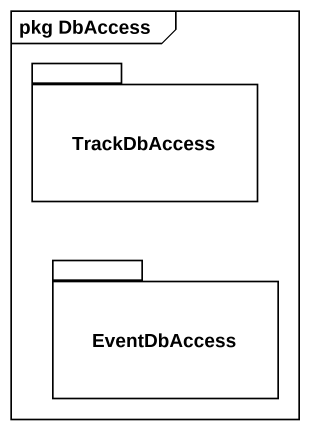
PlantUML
@startuml
mainframe pkg DbAccess
package TrackDbAccess {
}
package EventDbAccess {
}
@enduml
